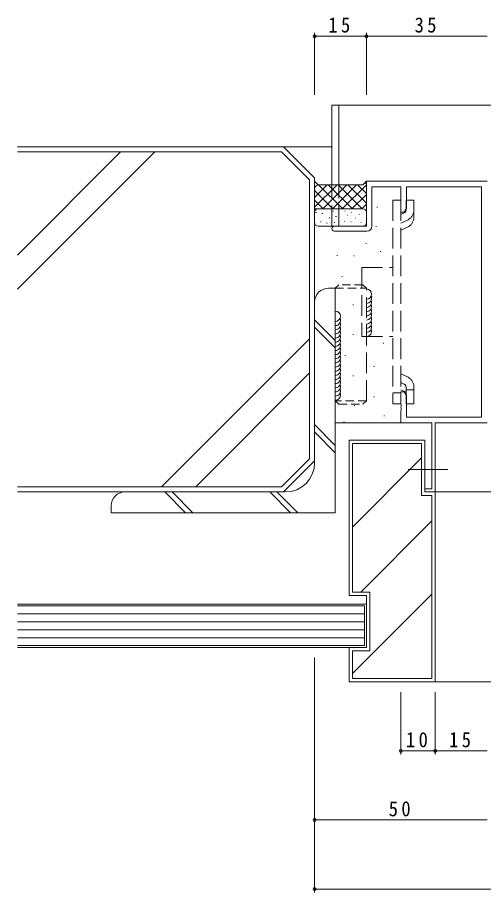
# Model space of a CAD drawing. Units: millimetres, scale not verified. Extents: x -594 to 539, y -420 to 386.
# Drawn here: x -142.8 to -7.7, y -292.5 to -39.1 of the extents above; entities that cross this region are included whole.
import ezdxf

# ---------------------------------------------------------------- set-up
doc = ezdxf.new("R2010")
doc.units = ezdxf.units.MM
doc.header["$LTSCALE"] = 2
for name, pattern in [('CHAIN2', [12, 9, -1, 1, -1]), ('DASHED1', [1.8, 1.2, -0.6]), ('DASHED3', [4, 3, -1])]:
    doc.linetypes.add(name, pattern=pattern)
for name, color, linetype, lineweight in [('0-3_YKK_11', 7, 'Continuous', 9), ('0-4_YKK_12', 2, 'Continuous', 9), ('0-5_YKK_13', 4, 'Continuous', 9), ('0-6_YKK_D', 6, 'Continuous', 9), ('0-7_YSS_K', 3, 'Continuous', 9), ('0-8_YSS_KE', 3, 'Continuous', 9)]:
    doc.layers.add(name, color=color, linetype=linetype, lineweight=lineweight)
doc.styles.add('ＭＳ ゴシック', font='')
doc.styles.get('ＭＳ ゴシック').set_extended_font_data('MS Gothic')

msp = doc.modelspace()

# ---------------------------------------------------------------- linework, layer by layer
at = {"layer": '0-3_YKK_11'}
for p, q in [((-41.672, -86.506), (-6.672, -86.506)), ((-41.672, -99.506), (-41.672, -86.506)), ((-40.042, -88.136), (-40.042, -99.506)), ((-31.672, -88.136), (-40.042, -88.136)), ((-31.672, -95.506), (-31.672, -88.136)), ((-30.042, -88.136), (-30.042, -94.415)), ((-8.302, -88.136), (-30.042, -88.136)), ((-8.302, -154.876), (-8.302, -88.136)), ((-30.672, -95.506), (-31.672, -95.506)), ((-30.042, -94.415), (-30.672, -95.506)), ((-50.922, -99.506), (-41.672, -99.506)), ((-41.542, -101.006), (-50.922, -101.006)), ((-31.672, -147.506), (-30.672, -147.506)), ((-31.672, -151.048), (-31.672, -147.506)), ((-30.672, -147.506), (-30.042, -148.598)), ((-30.042, -148.598), (-30.042, -154.876)), ((-31.552, -151.231), (-31.672, -151.048)), ((-31.672, -151.965), (-31.552, -151.781)), ((-31.672, -152.048), (-31.672, -151.965)), ((-31.552, -152.231), (-31.672, -152.048)), ((-31.552, -151.781), (-31.552, -151.231)), ((-31.672, -152.965), (-31.552, -152.781)), ((-31.672, -156.506), (-31.672, -152.965)), ((-31.552, -152.781), (-31.552, -152.231)), ((-22.672, -156.506), (-31.672, -156.506)), ((-30.042, -154.876), (-8.302, -154.876)), ((-22.672, -175.606), (-22.672, -156.506)), ((-21.672, -156.506), (-21.672, -176.506)), ((-6.672, -156.506), (-21.672, -156.506)), ((-24.672, -175.606), (-22.672, -175.606)), ((-24.672, -176.506), (-24.672, -175.606)), ((-21.672, -176.506), (-24.672, -176.506))]:
    msp.add_line(p, q, dxfattribs=at)
for centre, radius, start, end in [((-50.922, -100.256), 0.75, 89.99998, 270), ((-41.542, -99.506), 1.5, 270, 359.99998)]:
    msp.add_arc(centre, radius, start, end, dxfattribs=at)
at = {"layer": '0-4_YKK_12'}
for p, q in [((141.828, -64.506), (-51.672, -64.506)), ((-51.672, -87.506), (-51.672, -64.506)), ((-49.672, -87.506), (-49.672, -64.506)), ((-21.972, -176.506), (42.415, -176.506))]:
    msp.add_line(p, q, dxfattribs=at)
at = {"layer": '0-4_YKK_12', "linetype": 'DASHED3'}
for p, q in [((-51.672, -99.506), (-51.672, -87.506)), ((-49.672, -99.506), (-49.672, -87.506))]:
    msp.add_line(p, q, dxfattribs=at)
at = {"layer": '0-5_YKK_13', "linetype": 'DASHED3'}
for p, q in [((-33.972, -92.006), (-33.972, -151.006)), ((-31.672, -92.006), (-33.972, -92.006)), ((-31.672, -92.006), (-31.672, -151.006)), ((-27.872, -92.006), (-30.172, -92.006)), ((-30.172, -94.779), (-30.172, -92.006)), ((-27.872, -94.779), (-27.872, -92.006)), ((-31.672, -96.122), (-30.744, -95.683)), ((-27.872, -96.838), (-27.872, -94.3)), ((-29.76, -97.762), (-31.672, -98.667)), ((-29.778, -99.829), (-31.672, -100.713)), ((-42.972, -111.506), (-42.972, -131.506)), ((-42.972, -111.506), (-33.972, -111.506)), ((-42.972, -131.506), (-33.972, -131.506)), ((-29.778, -143.184), (-31.672, -142.3)), ((-31.672, -144.838), (-30.75, -145.268)), ((-31.672, -146.89), (-30.172, -147.6)), ((-30.172, -146.174), (-30.172, -151.006)), ((-27.872, -146.949), (-30.172, -146.949)), ((-27.872, -146.174), (-27.872, -148.712)), ((-31.672, -147.831), (-33.972, -147.831)), ((-27.872, -148.712), (-27.872, -151.006)), ((-31.672, -151.006), (-33.972, -151.006)), ((-27.872, -151.006), (-30.172, -151.006))]:
    msp.add_line(p, q, dxfattribs=at)
at = {"layer": '0-5_YKK_13', "linetype": 'CHAIN2'}
msp.add_line((-18.092, -170.006), (-29.586, -170.006), dxfattribs=at)
at = {"layer": '0-5_YKK_13', "linetype": 'DASHED3'}
for centre, radius, start, end in [((-31.172, -94.779), 1, 295.33087, 0), ((-31.172, -94.779), 3.3, 295.33087, 0), ((-31.172, -96.838), 3.3, 295, 0), ((-31.172, -146.174), 3.3, 0, 65), ((-31.172, -146.174), 1, 0, 65)]:
    msp.add_arc(centre, radius, start, end, dxfattribs=at)
at = {"layer": '0-6_YKK_D'}
for p, q in [((-56.672, -61.506), (-56.672, -43.506)), ((-56.672, -44.506), (-41.672, -44.506)), ((-41.672, -61.506), (-41.672, -43.506)), ((-41.672, -61.506), (-41.672, -43.506)), ((-41.672, -44.506), (-6.672, -44.506)), ((-56.672, -224.471), (-56.672, -292.506)), ((-56.672, -224.471), (-56.672, -272.506)), ((-31.672, -234.506), (-31.672, -252.506)), ((-21.672, -234.506), (-21.672, -252.506)), ((-21.672, -234.506), (-21.672, -252.506)), ((-31.672, -251.506), (-21.672, -251.506)), ((-21.672, -251.506), (-6.672, -251.506)), ((-6.672, -271.506), (-56.672, -271.506)), ((-56.672, -291.506), (343.328, -291.506))]:
    msp.add_line(p, q, dxfattribs=at)
for centre in [(-56.672, -44.506), (-41.672, -44.506), (-41.672, -44.506), (-31.672, -251.506), (-21.672, -251.506), (-56.672, -271.506), (-56.672, -291.506)]:
    msp.add_circle(centre, 0.425, dxfattribs=at)
at = {"layer": '0-7_YSS_K'}
for p, q in [((-142.826, -117.784), (-103.049, -78.006)), ((-142.826, -107.884), (-112.949, -78.006)), ((-142.826, -78.006), (-66.294, -78.006)), ((-58.172, -86.128), (-66.294, -78.006)), ((-51.672, -76.506), (-65.672, -76.506)), ((-58.172, -86.128), (-58.172, -166.885)), ((-56.672, -86.506), (-55.672, -87.506)), ((-55.743, -87.435), (-56.672, -88.364)), ((-52.986, -87.506), (-56.672, -91.193)), ((-50.158, -87.506), (-56.672, -94.021)), ((-42.672, -87.506), (-55.672, -87.506)), ((-48.53, -94.506), (-55.53, -87.506)), ((-47.329, -87.506), (-54.329, -94.506)), ((-45.702, -94.506), (-52.702, -87.506)), ((-44.501, -87.506), (-51.501, -94.506)), ((-44.501, -87.506), (-51.501, -94.506)), ((-42.873, -94.506), (-49.873, -87.506)), ((-41.672, -87.506), (-48.672, -94.506)), ((-41.672, -87.506), (-48.672, -94.506)), ((-41.672, -92.879), (-47.045, -87.506)), ((-41.672, -90.051), (-44.216, -87.506)), ((-41.672, -86.506), (-42.672, -87.506)), ((-41.672, -87.222), (-42.03, -86.864)), ((-51.359, -94.506), (-56.672, -89.193)), ((-41.672, -90.335), (-45.844, -94.506)), ((-54.187, -94.506), (-56.672, -92.021)), ((-41.672, -93.163), (-43.015, -94.506)), ((-42.672, -94.506), (-56.672, -94.506)), ((-56.672, -95.506), (-56.672, -98.506)), ((-56.173, -95.535), (-56.373, -95.535)), ((-54.335, -95.821), (-54.535, -95.821)), ((-51.188, -95.208), (-51.388, -95.208)), ((-47.903, -95.184), (-47.803, -95.184)), ((-47.903, -95.184), (-47.803, -95.184)), ((-46.034, -95.549), (-45.934, -95.549)), ((-43.8, -96.158), (-43.7, -96.158)), ((-41.672, -95.506), (-41.672, -98.506)), ((-38.402, -94.033), (-38.602, -94.033)), ((-54.743, -98.232), (-54.943, -98.232)), ((-52.986, -98.681), (-53.186, -98.681)), ((-52.251, -97.088), (-52.451, -97.088)), ((-50.78, -98.477), (-50.98, -98.477)), ((-50.371, -96.72), (-50.571, -96.72)), ((-48.147, -98.188), (-48.047, -98.188)), ((-47.253, -96.321), (-47.153, -96.321)), ((-46.197, -98.269), (-46.097, -98.269)), ((-44.816, -97.214), (-44.715, -97.214)), ((-43.312, -98.432), (-43.212, -98.432)), ((-42.672, -99.506), (-55.672, -99.506)), ((-38.759, -99.574), (-38.959, -99.574)), ((-41.62, -104.58), (-41.82, -104.58)), ((-50.022, -107.977), (-50.222, -107.977)), ((-45.195, -108.155), (-45.395, -108.155)), ((-37.508, -106.904), (-37.708, -106.904)), ((-48.592, -114.055), (-48.792, -114.055)), ((-50.672, -117.506), (-52.672, -117.506)), ((-50.672, -182.506), (-50.672, -117.506)), ((-56.672, -168.006), (-56.672, -121.506)), ((-40.011, -119.954), (-40.211, -119.954)), ((-45.374, -122.278), (-45.574, -122.278)), ((-56.672, -126.606), (-50.672, -132.606)), ((-56.672, -128.727), (-50.672, -134.727)), ((-45.374, -130.859), (-45.574, -130.859)), ((-101.054, -175.006), (-58.172, -132.125)), ((-36.614, -133.362), (-36.814, -133.362)), ((-47.698, -136.938), (-47.898, -136.938)), ((-39.296, -140.156), (-39.496, -140.156)), ((-91.155, -175.006), (-58.172, -142.024)), ((-45.374, -142.837), (-45.574, -142.837)), ((-39.296, -148.915), (-39.496, -148.915)), ((-45.016, -151.418), (-45.216, -151.418)), ((-36.435, -154.457), (-36.635, -154.457)), ((-56.672, -157.012), (-50.672, -163.012)), ((-31.672, -156.506), (-50.672, -156.506)), ((-48.055, -156.245), (-48.255, -156.245)), ((-56.672, -159.133), (-50.672, -165.133)), ((-45.672, -162.507), (-25.672, -162.507)), ((-45.672, -162.507), (-45.672, -205.506)), ((-25.672, -177.507), (-25.672, -162.507)), ((-58.172, -166.885), (-66.294, -175.006)), ((-25.672, -166.654), (-45.672, -186.654)), ((-142.826, -175.006), (-66.294, -175.006)), ((-65.172, -176.506), (-111.672, -176.506)), ((-100.11, -176.506), (-94.11, -182.506)), ((-97.989, -176.506), (-91.989, -182.506)), ((-69.704, -176.506), (-63.704, -182.506)), ((-67.583, -176.506), (-61.583, -182.506)), ((-22.672, -177.506), (-25.672, -177.506)), ((-25.672, -177.507), (-22.672, -177.507)), ((-22.672, -177.506), (-22.672, -204.006)), ((-22.672, -230.507), (-22.672, -177.507)), ((-115.672, -180.506), (-115.672, -182.506)), ((-115.672, -182.506), (-50.672, -182.506)), ((-43.312, -205.506), (-22.672, -184.867)), ((-40.672, -205.506), (-45.672, -205.506)), ((-45.672, -229.08), (-22.672, -206.08)), ((-40.672, -222.507), (-40.672, -205.506)), ((-142.826, -209.006), (-41.672, -209.006)), ((-142.826, -209.506), (-42.172, -209.506)), ((-42.172, -209.506), (-42.172, -221.006)), ((-41.672, -209.006), (-41.672, -221.506)), ((-42.172, -211.806), (-142.826, -211.806)), ((-42.172, -214.106), (-142.826, -214.106)), ((-42.172, -216.406), (-142.826, -216.406)), ((-42.172, -218.706), (-142.826, -218.706)), ((-42.172, -221.006), (-142.826, -221.006)), ((-41.672, -221.506), (-142.826, -221.506)), ((-45.672, -222.507), (-40.672, -222.507)), ((-45.672, -222.507), (-45.672, -230.507)), ((-22.672, -230.507), (-45.672, -230.507)), ((-21.672, -231.506), (141.828, -231.506))]:
    msp.add_line(p, q, dxfattribs=at)
at = {"layer": '0-7_YSS_K', "linetype": 'DASHED1'}
for p, q in [((-49.672, -116.506), (-50.672, -117.506)), ((-42.672, -116.506), (-49.672, -116.506)), ((-41.672, -117.506), (-42.672, -116.506)), ((-50.672, -117.506), (-41.672, -117.506)), ((-50.672, -150.098), (-49.672, -151.098)), ((-41.672, -150.098), (-50.672, -150.098)), ((-49.672, -151.098), (-42.672, -151.098)), ((-42.672, -151.098), (-41.672, -150.098))]:
    msp.add_line(p, q, dxfattribs=at)
at = {"layer": '0-7_YSS_K', "linetype": 'DASHED3'}
for p, q in [((-50.672, -150.098), (-50.672, -117.506)), ((-41.672, -150.098), (-41.672, -117.506))]:
    msp.add_line(p, q, dxfattribs=at)
at = {"layer": '0-7_YSS_K'}
for centre, radius, start, end in [((-55.672, -95.506), 1, 90, 180), ((-42.672, -95.506), 1, 0, 90), ((-55.672, -98.506), 1, 180, 270), ((-42.672, -98.506), 1, 270, 0), ((-52.672, -121.506), 4, 90, 180), ((-41.673, -119.206), 1.5, 270.0015, 90.0015), ((-41.673, -120.406), 1.5, 270.0015, 23.57968), ((-41.672, -121.606), 1.5, 270.0015, 23.57968), ((-50.672, -125.631), 1.5, 270, 90), ((-41.672, -122.806), 1.5, 270.0015, 23.57968), ((-41.672, -124.006), 1.5, 270.0015, 23.57968), ((-50.672, -126.831), 1.5, 270, 23.57817), ((-41.672, -125.206), 1.5, 270.0015, 23.57968), ((-41.672, -126.406), 1.5, 270.0015, 23.57968), ((-50.672, -128.031), 1.5, 270, 23.57817), ((-50.672, -129.231), 1.5, 270, 23.57817), ((-41.672, -127.606), 1.5, 270.0015, 23.57968), ((-41.672, -128.806), 1.5, 270.0015, 23.57968), ((-50.672, -130.431), 1.5, 270, 23.57817), ((-50.672, -131.631), 1.5, 270, 23.57817), ((-41.672, -130.006), 1.5, 270.0015, 23.57968), ((-50.672, -132.831), 1.5, 270, 23.57817), ((-50.672, -134.031), 1.5, 270, 23.57817), ((-50.672, -135.231), 1.5, 270, 23.57817), ((-50.672, -136.431), 1.5, 270, 23.57817), ((-50.672, -137.631), 1.5, 270, 23.57817), ((-50.672, -138.831), 1.5, 270, 23.57817), ((-50.672, -140.031), 1.5, 270, 23.57817), ((-50.672, -141.231), 1.5, 270, 23.57817), ((-50.672, -142.431), 1.5, 270, 23.57817), ((-50.672, -143.631), 1.5, 270, 23.57817), ((-50.672, -144.831), 1.5, 270, 23.57817), ((-50.672, -146.031), 1.5, 270, 23.57817), ((-50.672, -147.231), 1.5, 270, 23.57817), ((-50.672, -148.431), 1.5, 270, 23.57817), ((-65.172, -168.006), 8.5, 270, 0), ((-111.672, -180.506), 4, 90, 180)]:
    msp.add_arc(centre, radius, start, end, dxfattribs=at)
at = {"layer": '0-8_YSS_KE'}
for p, q in [((-65.672, -76.506), (-142.826, -76.506)), ((-56.672, -85.506), (-65.672, -76.506)), ((-56.672, -85.506), (-56.672, -167.506)), ((-46.672, -161.506), (-24.672, -161.506)), ((-46.672, -206.506), (-46.672, -161.506)), ((-24.672, -161.506), (-24.672, -176.506)), ((-56.672, -167.506), (-65.672, -176.506)), ((-65.672, -176.506), (-142.826, -176.506)), ((-24.672, -176.506), (-21.672, -176.506)), ((-24.672, -176.506), (-21.672, -176.506)), ((-21.672, -176.506), (-21.672, -231.506)), ((-21.672, -176.506), (-21.672, -204.506)), ((-41.672, -206.506), (-46.672, -206.506)), ((-41.672, -221.507), (-41.672, -206.506)), ((-46.672, -231.506), (-46.672, -221.506)), ((-46.672, -221.507), (-41.672, -221.507)), ((-21.672, -231.506), (-46.672, -231.506))]:
    msp.add_line(p, q, dxfattribs=at)

# ---------------------------------------------------------------- texts
at = {"layer": '0-6_YKK_D', "color": 7, "char_height": 4.399, "attachment_point": 7, "style": 'ＭＳ ゴシック'}
for s, insert in [('\\T1.36;\\W0.9;15', (-52.692, -43.506)), ('\\T1.36;\\W0.9;35', (-27.692, -43.506)), ('\\T1.36;\\W0.9;10', (-30.192, -250.506)), ('\\T1.36;\\W0.9;15', (-17.692, -250.506)), ('\\T1.36;\\W0.9;50', (-35.192, -270.506))]:
    msp.add_mtext(s, dxfattribs=dict(at, insert=insert))

doc.saveas('drawing.dxf')
